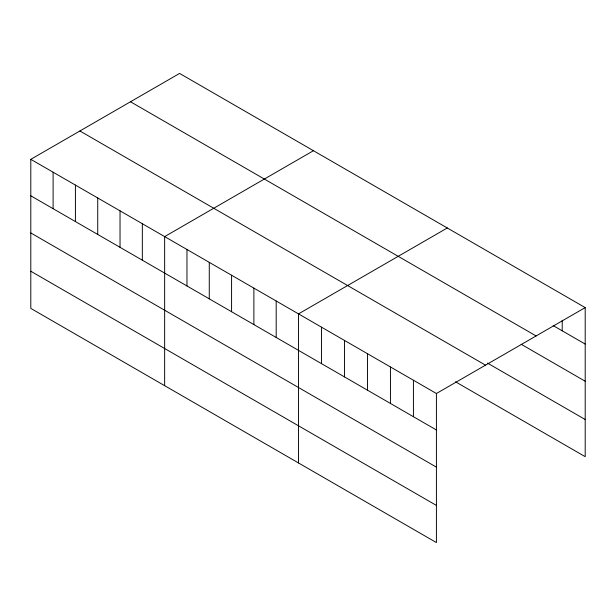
<?xml version="1.0" encoding="UTF-8"?>
<svg xmlns="http://www.w3.org/2000/svg" width="616" height="616" viewBox="0 0 616 616"><rect width="100%" height="100%" fill="white"/><g stroke="black" fill="none" stroke-linecap="round" stroke-linejoin="round"><path stroke-width="0.92" d="M30.8 159.328L436.413 393.509L436.413 542.573L30.8 308.4L30.8 159.328L179.587 73.427L585.2 307.6L585.2 456.672L455.501 381.789M313.444 150.704L164.649 236.606L164.649 385.678M447.293 227.982L298.506 313.883L298.506 462.955M436.413 393.509L585.2 307.6M553.183 325.595L585.2 344.075M130.492 101.771L536.097 335.951M521.175 344.267L585.2 381.235M487.518 363.117L585.2 419.519M79.903 130.977L485.508 365.157M30.8 195.803L436.413 429.983M30.8 232.956L436.413 467.136M30.8 271.24L436.413 505.42M562.216 320.251L562.216 330.807M413.428 380.234L413.428 416.709M390.444 366.967L390.444 403.442M367.459 353.692L367.459 390.167M344.475 340.425L344.475 376.9M321.49 327.158L321.49 363.632M276.191 301.008L276.191 337.483M253.884 288.126L253.884 324.601M231.578 275.244L231.578 311.719M209.271 262.362L209.271 298.837M186.964 249.488L186.964 285.963M142.342 223.724L142.342 260.198M120.035 210.849L120.035 247.324M97.728 197.967L97.728 234.442M75.414 185.085L75.414 221.56M53.107 172.21L53.107 208.685"/></g></svg>
